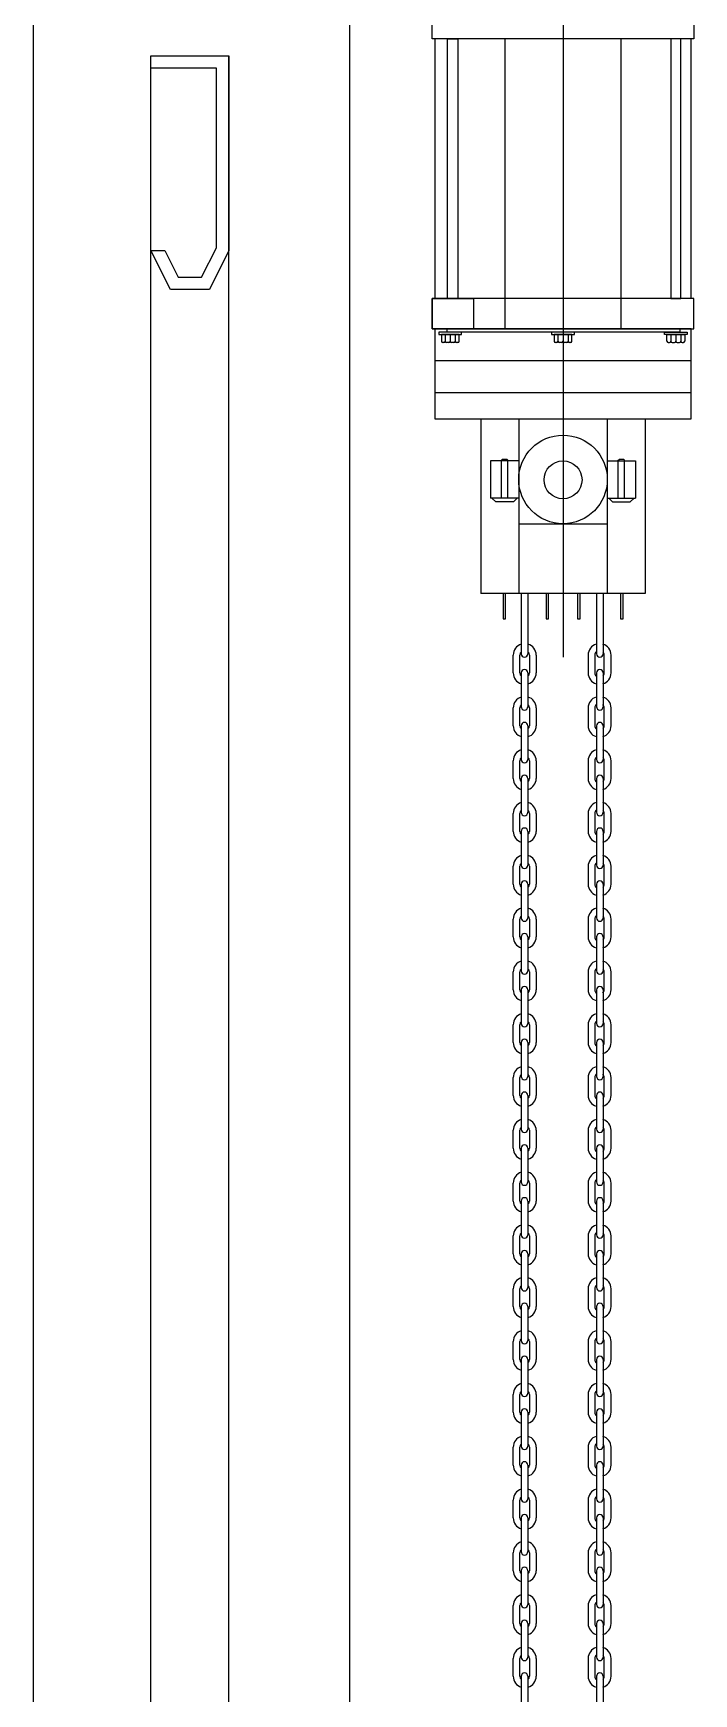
# Model space of a CAD drawing. Header units: millimetres. Extents: x 204328 to 274136, y -196910 to -178068.
# Drawn here: x 259735 to 259996, y -182437 to -181781 of the extents above; entities that cross this region are included whole.
import ezdxf

# ---------------------------------------------------------------- set-up
doc = ezdxf.new("R2010")
doc.units = ezdxf.units.MM
doc.layers.add('OHD Frame', color=2, linetype='Continuous')
doc.layers.add('OHD Track', color=4, linetype='Continuous')

msp = doc.modelspace()

# ---------------------------------------------------------------- linework, layer by layer
at = {"color": 1}
msp.add_line((259944.69, -181544.49, 0), (259944.69, -182027.39, 0), dxfattribs=at)
at = {"color": 0}
for p, q in [((259996.36, -181742.75, 0), (259996.36, -181783.1, 0)), ((259894.02, -181783.1, 0), (259894.02, -181885.63, 0)), ((259995.36, -181885.63, 0), (259995.36, -181783.1, 0)), ((259903.6, -181899.95, 0), (259896.6, -181899.95, 0)), ((259896.6, -181899.95, 0), (259896.6, -181902.55, 0)), ((259898.1, -181899.95, 0), (259898.1, -181902.55, 0)), ((259900.1, -181899.95, 0), (259900.1, -181902.55, 0)), ((259902.1, -181899.95, 0), (259902.1, -181902.55, 0)), ((259903.6, -181902.55, 0), (259903.6, -181899.95, 0)), ((259948.19, -181899.95, 0), (259941.19, -181899.95, 0)), ((259941.19, -181899.95, 0), (259941.19, -181902.55, 0)), ((259942.69, -181899.95, 0), (259942.69, -181902.55, 0)), ((259944.69, -181899.95, 0), (259944.69, -181902.55, 0)), ((259946.69, -181899.95, 0), (259946.69, -181902.55, 0)), ((259948.19, -181902.55, 0), (259948.19, -181899.95, 0)), ((259985.77, -181899.95, 0), (259992.77, -181899.95, 0)), ((259985.77, -181902.55, 0), (259985.77, -181899.95, 0)), ((259987.27, -181899.95, 0), (259987.27, -181902.55, 0)), ((259989.27, -181899.95, 0), (259989.27, -181902.55, 0)), ((259991.27, -181899.95, 0), (259991.27, -181902.55, 0)), ((259992.77, -181899.95, 0), (259992.77, -181902.55, 0)), ((259897.6, -181903.05, 0), (259897.1, -181903.05, 0)), ((259899.6, -181903.05, 0), (259898.6, -181903.05, 0)), ((259901.6, -181903.05, 0), (259900.6, -181903.05, 0)), ((259903.1, -181903.05, 0), (259902.6, -181903.05, 0)), ((259942.19, -181903.05, 0), (259941.69, -181903.05, 0)), ((259944.19, -181903.05, 0), (259943.19, -181903.05, 0)), ((259946.19, -181903.05, 0), (259945.19, -181903.05, 0)), ((259947.69, -181903.05, 0), (259947.19, -181903.05, 0)), ((259986.27, -181903.05, 0), (259986.77, -181903.05, 0)), ((259987.77, -181903.05, 0), (259988.77, -181903.05, 0)), ((259989.77, -181903.05, 0), (259990.77, -181903.05, 0)), ((259991.77, -181903.05, 0), (259992.27, -181903.05, 0)), ((259894.02, -181910.19, 0), (259995.36, -181910.19, 0)), ((259894.02, -181922.78, 0), (259894.02, -181933.24, 0)), ((259894.02, -181922.78, 0), (259995.36, -181922.78, 0)), ((259995.36, -181933.24, 0), (259995.36, -181922.78, 0)), ((259894.02, -181933.24, 0), (259995.36, -181933.24, 0)), ((259912.19, -181933.24, 0), (259912.19, -182002.24, 0)), ((259927.19, -181933.24, 0), (259927.19, -182002.24, 0)), ((259962.19, -181933.24, 0), (259962.19, -182002.24, 0)), ((259977.19, -181933.24, 0), (259977.19, -182002.24, 0)), ((259916.03, -181949.81, 0), (259916.03, -181964.54, 0)), ((259927.19, -181949.81, 0), (259916.03, -181949.81, 0)), ((259920.36, -181949.6, 0), (259920.67, -181949.29, 0)), ((259920.36, -181964.54, 0), (259920.36, -181949.6, 0)), ((259922.86, -181949.6, 0), (259922.55, -181949.29, 0)), ((259922.86, -181964.54, 0), (259922.86, -181949.6, 0)), ((259962.19, -181949.81, 0), (259973.34, -181949.81, 0)), ((259966.52, -181949.6, 0), (259966.83, -181949.29, 0)), ((259966.52, -181964.54, 0), (259966.52, -181949.6, 0)), ((259969.02, -181949.6, 0), (259968.71, -181949.29, 0)), ((259969.02, -181964.54, 0), (259969.02, -181949.6, 0)), ((259973.34, -181949.81, 0), (259973.34, -181964.54, 0)), ((259927.19, -181964.54, 0), (259916.03, -181964.54, 0)), ((259916.61, -181964.54, 0), (259918.12, -181966.04, 0)), ((259925.1, -181966.04, 0), (259918.12, -181966.04, 0)), ((259926.61, -181964.54, 0), (259925.1, -181966.04, 0)), ((259962.19, -181964.54, 0), (259973.34, -181964.54, 0)), ((259962.77, -181964.54, 0), (259964.27, -181966.04, 0)), ((259964.27, -181966.04, 0), (259971.26, -181966.04, 0)), ((259972.77, -181964.54, 0), (259971.26, -181966.04, 0)), ((259927.19, -181974.67, 0), (259962.19, -181974.67, 0)), ((259977.19, -182002.24, 0), (259912.19, -182002.24, 0))]:
    msp.add_line(p, q, dxfattribs=at)
at = {"color": 3}
for p, q in [((259781.82, -189504.02, 0), (259781.82, -181789.76, 0)), ((259812.62, -189504.02, 0), (259812.62, -181789.76, 0))]:
    msp.add_line(p, q, dxfattribs=at)
at = {"color": 7, "linetype": 'Continuous'}
for p, q in [((259928.13, -182002.24, 0), (259928.13, -182026.09, 0)), ((259930.8, -182002.24, 0), (259930.8, -182026.09, 0)), ((259957.88, -182002.24, 0), (259957.88, -182026.09, 0)), ((259960.55, -182002.24, 0), (259960.55, -182026.09, 0)), ((259925, -182033.62, 0), (259925, -182026.55, 0)), ((259927.67, -182033.62, 0), (259927.67, -182026.55, 0)), ((259931.4, -182026.55, 0), (259931.4, -182033.62, 0)), ((259934.07, -182026.55, 0), (259934.07, -182033.62, 0)), ((259954.61, -182026.55, 0), (259954.61, -182033.62, 0)), ((259957.28, -182026.55, 0), (259957.28, -182033.62, 0)), ((259961.01, -182033.62, 0), (259961.01, -182026.55, 0)), ((259963.68, -182033.62, 0), (259963.68, -182026.55, 0)), ((259928.13, -182033.62, 0), (259928.13, -182046.95, 0)), ((259930.8, -182033.62, 0), (259930.8, -182046.95, 0)), ((259957.88, -182033.62, 0), (259957.88, -182046.95, 0)), ((259960.55, -182033.62, 0), (259960.55, -182046.95, 0)), ((259925, -182054.49, 0), (259925, -182047.42, 0)), ((259927.67, -182054.49, 0), (259927.67, -182047.42, 0)), ((259931.4, -182047.42, 0), (259931.4, -182054.49, 0)), ((259934.07, -182047.42, 0), (259934.07, -182054.49, 0)), ((259954.61, -182047.42, 0), (259954.61, -182054.49, 0)), ((259957.28, -182047.42, 0), (259957.28, -182054.49, 0)), ((259961.01, -182054.49, 0), (259961.01, -182047.42, 0)), ((259963.68, -182054.49, 0), (259963.68, -182047.42, 0)), ((259928.13, -182054.49, 0), (259928.13, -182067.82, 0)), ((259930.8, -182054.49, 0), (259930.8, -182067.82, 0)), ((259957.88, -182054.49, 0), (259957.88, -182067.82, 0)), ((259960.55, -182054.49, 0), (259960.55, -182067.82, 0)), ((259925, -182075.35, 0), (259925, -182068.29, 0)), ((259927.67, -182075.35, 0), (259927.67, -182068.29, 0)), ((259931.4, -182068.29, 0), (259931.4, -182075.35, 0)), ((259934.07, -182068.29, 0), (259934.07, -182075.35, 0)), ((259954.61, -182068.29, 0), (259954.61, -182075.35, 0)), ((259957.28, -182068.29, 0), (259957.28, -182075.35, 0)), ((259961.01, -182075.35, 0), (259961.01, -182068.29, 0)), ((259963.68, -182075.35, 0), (259963.68, -182068.29, 0)), ((259928.13, -182075.35, 0), (259928.13, -182088.69, 0)), ((259930.8, -182075.35, 0), (259930.8, -182088.69, 0)), ((259957.88, -182075.35, 0), (259957.88, -182088.69, 0)), ((259960.55, -182075.35, 0), (259960.55, -182088.69, 0)), ((259925, -182096.22, 0), (259925, -182089.15, 0)), ((259927.67, -182096.22, 0), (259927.67, -182089.15, 0)), ((259931.4, -182089.15, 0), (259931.4, -182096.22, 0)), ((259934.07, -182089.15, 0), (259934.07, -182096.22, 0)), ((259954.61, -182089.15, 0), (259954.61, -182096.22, 0)), ((259957.28, -182089.15, 0), (259957.28, -182096.22, 0)), ((259961.01, -182096.22, 0), (259961.01, -182089.15, 0)), ((259963.68, -182096.22, 0), (259963.68, -182089.15, 0)), ((259928.13, -182096.22, 0), (259928.13, -182109.55, 0)), ((259930.8, -182096.22, 0), (259930.8, -182109.55, 0)), ((259957.88, -182096.22, 0), (259957.88, -182109.55, 0)), ((259960.55, -182096.22, 0), (259960.55, -182109.55, 0)), ((259925, -182117.09, 0), (259925, -182110.02, 0)), ((259927.67, -182117.09, 0), (259927.67, -182110.02, 0)), ((259931.4, -182110.02, 0), (259931.4, -182117.09, 0)), ((259934.07, -182110.02, 0), (259934.07, -182117.09, 0)), ((259954.61, -182110.02, 0), (259954.61, -182117.09, 0)), ((259957.28, -182110.02, 0), (259957.28, -182117.09, 0)), ((259961.01, -182117.09, 0), (259961.01, -182110.02, 0)), ((259963.68, -182117.09, 0), (259963.68, -182110.02, 0)), ((259928.13, -182117.09, 0), (259928.13, -182130.42, 0)), ((259930.8, -182117.09, 0), (259930.8, -182130.42, 0)), ((259957.88, -182117.09, 0), (259957.88, -182130.42, 0)), ((259960.55, -182117.09, 0), (259960.55, -182130.42, 0)), ((259925, -182137.95, 0), (259925, -182130.89, 0)), ((259927.67, -182137.95, 0), (259927.67, -182130.89, 0)), ((259931.4, -182130.89, 0), (259931.4, -182137.95, 0)), ((259934.07, -182130.89, 0), (259934.07, -182137.95, 0)), ((259954.61, -182130.89, 0), (259954.61, -182137.95, 0)), ((259957.28, -182130.89, 0), (259957.28, -182137.95, 0)), ((259961.01, -182137.95, 0), (259961.01, -182130.89, 0)), ((259963.68, -182137.95, 0), (259963.68, -182130.89, 0)), ((259928.13, -182137.95, 0), (259928.13, -182151.29, 0)), ((259930.8, -182137.95, 0), (259930.8, -182151.29, 0)), ((259957.88, -182137.95, 0), (259957.88, -182151.29, 0)), ((259960.55, -182137.95, 0), (259960.55, -182151.29, 0)), ((259925, -182158.82, 0), (259925, -182151.75, 0)), ((259927.67, -182158.82, 0), (259927.67, -182151.75, 0)), ((259931.4, -182151.75, 0), (259931.4, -182158.82, 0)), ((259934.07, -182151.75, 0), (259934.07, -182158.82, 0)), ((259954.61, -182151.75, 0), (259954.61, -182158.82, 0)), ((259957.28, -182151.75, 0), (259957.28, -182158.82, 0)), ((259961.01, -182158.82, 0), (259961.01, -182151.75, 0)), ((259963.68, -182158.82, 0), (259963.68, -182151.75, 0)), ((259928.13, -182158.82, 0), (259928.13, -182172.15, 0)), ((259930.8, -182158.82, 0), (259930.8, -182172.15, 0)), ((259957.88, -182158.82, 0), (259957.88, -182172.15, 0)), ((259960.55, -182158.82, 0), (259960.55, -182172.15, 0)), ((259925, -182179.69, 0), (259925, -182172.62, 0)), ((259927.67, -182179.69, 0), (259927.67, -182172.62, 0)), ((259931.4, -182172.62, 0), (259931.4, -182179.69, 0)), ((259934.07, -182172.62, 0), (259934.07, -182179.69, 0)), ((259954.61, -182172.62, 0), (259954.61, -182179.69, 0)), ((259957.28, -182172.62, 0), (259957.28, -182179.69, 0)), ((259961.01, -182179.69, 0), (259961.01, -182172.62, 0)), ((259963.68, -182179.69, 0), (259963.68, -182172.62, 0)), ((259928.13, -182179.69, 0), (259928.13, -182193.02, 0)), ((259930.8, -182179.69, 0), (259930.8, -182193.02, 0)), ((259957.88, -182179.69, 0), (259957.88, -182193.02, 0)), ((259960.55, -182179.69, 0), (259960.55, -182193.02, 0)), ((259925, -182200.55, 0), (259925, -182193.49, 0)), ((259927.67, -182200.55, 0), (259927.67, -182193.49, 0)), ((259931.4, -182193.49, 0), (259931.4, -182200.55, 0)), ((259934.07, -182193.49, 0), (259934.07, -182200.55, 0)), ((259954.61, -182193.49, 0), (259954.61, -182200.55, 0)), ((259957.28, -182193.49, 0), (259957.28, -182200.55, 0)), ((259961.01, -182200.55, 0), (259961.01, -182193.49, 0)), ((259963.68, -182200.55, 0), (259963.68, -182193.49, 0)), ((259928.13, -182200.55, 0), (259928.13, -182213.89, 0)), ((259928.13, -182200.55, 0), (259928.13, -182213.89, 0)), ((259930.8, -182200.55, 0), (259930.8, -182213.89, 0)), ((259930.8, -182200.55, 0), (259930.8, -182213.89, 0)), ((259957.88, -182200.55, 0), (259957.88, -182213.89, 0)), ((259957.88, -182200.55, 0), (259957.88, -182213.89, 0)), ((259960.55, -182200.55, 0), (259960.55, -182213.89, 0)), ((259960.55, -182200.55, 0), (259960.55, -182213.89, 0)), ((259925, -182221.42, 0), (259925, -182214.35, 0)), ((259927.67, -182221.42, 0), (259927.67, -182214.35, 0)), ((259931.4, -182214.35, 0), (259931.4, -182221.42, 0)), ((259934.07, -182214.35, 0), (259934.07, -182221.42, 0)), ((259954.61, -182214.35, 0), (259954.61, -182221.42, 0)), ((259957.28, -182214.35, 0), (259957.28, -182221.42, 0)), ((259961.01, -182221.42, 0), (259961.01, -182214.35, 0)), ((259963.68, -182221.42, 0), (259963.68, -182214.35, 0)), ((259928.13, -182221.42, 0), (259928.13, -182234.75, 0)), ((259930.8, -182221.42, 0), (259930.8, -182234.75, 0)), ((259957.88, -182221.42, 0), (259957.88, -182234.75, 0)), ((259960.55, -182221.42, 0), (259960.55, -182234.75, 0)), ((259925, -182242.29, 0), (259925, -182235.22, 0)), ((259925, -182242.29, 0), (259925, -182235.22, 0)), ((259927.67, -182242.29, 0), (259927.67, -182235.22, 0)), ((259927.67, -182242.29, 0), (259927.67, -182235.22, 0)), ((259931.4, -182235.22, 0), (259931.4, -182242.29, 0)), ((259931.4, -182235.22, 0), (259931.4, -182242.29, 0)), ((259934.07, -182235.22, 0), (259934.07, -182242.29, 0)), ((259934.07, -182235.22, 0), (259934.07, -182242.29, 0)), ((259954.61, -182235.22, 0), (259954.61, -182242.29, 0)), ((259954.61, -182235.22, 0), (259954.61, -182242.29, 0)), ((259957.28, -182235.22, 0), (259957.28, -182242.29, 0)), ((259957.28, -182235.22, 0), (259957.28, -182242.29, 0)), ((259961.01, -182242.29, 0), (259961.01, -182235.22, 0)), ((259961.01, -182242.29, 0), (259961.01, -182235.22, 0)), ((259963.68, -182242.29, 0), (259963.68, -182235.22, 0)), ((259963.68, -182242.29, 0), (259963.68, -182235.22, 0)), ((259928.13, -182242.29, 0), (259928.13, -182255.62, 0)), ((259928.13, -182242.29, 0), (259928.13, -182255.62, 0)), ((259930.8, -182242.29, 0), (259930.8, -182255.62, 0)), ((259930.8, -182242.29, 0), (259930.8, -182255.62, 0)), ((259957.88, -182242.29, 0), (259957.88, -182255.62, 0)), ((259957.88, -182242.29, 0), (259957.88, -182255.62, 0)), ((259960.55, -182242.29, 0), (259960.55, -182255.62, 0)), ((259960.55, -182242.29, 0), (259960.55, -182255.62, 0)), ((259925, -182263.15, 0), (259925, -182256.09, 0)), ((259927.67, -182263.15, 0), (259927.67, -182256.09, 0)), ((259931.4, -182256.09, 0), (259931.4, -182263.15, 0)), ((259934.07, -182256.09, 0), (259934.07, -182263.15, 0)), ((259954.61, -182256.09, 0), (259954.61, -182263.15, 0)), ((259957.28, -182256.09, 0), (259957.28, -182263.15, 0)), ((259961.01, -182263.15, 0), (259961.01, -182256.09, 0)), ((259963.68, -182263.15, 0), (259963.68, -182256.09, 0)), ((259928.13, -182263.15, 0), (259928.13, -182276.49, 0)), ((259930.8, -182263.15, 0), (259930.8, -182276.49, 0)), ((259957.88, -182263.15, 0), (259957.88, -182276.49, 0)), ((259960.55, -182263.15, 0), (259960.55, -182276.49, 0)), ((259925, -182284.02, 0), (259925, -182276.95, 0)), ((259927.67, -182284.02, 0), (259927.67, -182276.95, 0)), ((259931.4, -182276.95, 0), (259931.4, -182284.02, 0)), ((259934.07, -182276.95, 0), (259934.07, -182284.02, 0)), ((259954.61, -182276.95, 0), (259954.61, -182284.02, 0)), ((259957.28, -182276.95, 0), (259957.28, -182284.02, 0)), ((259961.01, -182284.02, 0), (259961.01, -182276.95, 0)), ((259963.68, -182284.02, 0), (259963.68, -182276.95, 0)), ((259928.13, -182284.02, 0), (259928.13, -182297.35, 0)), ((259930.8, -182284.02, 0), (259930.8, -182297.35, 0)), ((259957.88, -182284.02, 0), (259957.88, -182297.35, 0)), ((259960.55, -182284.02, 0), (259960.55, -182297.35, 0)), ((259925, -182304.89, 0), (259925, -182297.82, 0)), ((259927.67, -182304.89, 0), (259927.67, -182297.82, 0)), ((259931.4, -182297.82, 0), (259931.4, -182304.89, 0)), ((259934.07, -182297.82, 0), (259934.07, -182304.89, 0)), ((259954.61, -182297.82, 0), (259954.61, -182304.89, 0)), ((259957.28, -182297.82, 0), (259957.28, -182304.89, 0)), ((259961.01, -182304.89, 0), (259961.01, -182297.82, 0)), ((259963.68, -182304.89, 0), (259963.68, -182297.82, 0)), ((259928.13, -182304.89, 0), (259928.13, -182318.22, 0)), ((259930.8, -182304.89, 0), (259930.8, -182318.22, 0)), ((259957.88, -182304.89, 0), (259957.88, -182318.22, 0)), ((259960.55, -182304.89, 0), (259960.55, -182318.22, 0)), ((259925, -182325.75, 0), (259925, -182318.69, 0)), ((259927.67, -182325.75, 0), (259927.67, -182318.69, 0)), ((259931.4, -182318.69, 0), (259931.4, -182325.75, 0)), ((259934.07, -182318.69, 0), (259934.07, -182325.75, 0)), ((259954.61, -182318.69, 0), (259954.61, -182325.75, 0)), ((259957.28, -182318.69, 0), (259957.28, -182325.75, 0)), ((259961.01, -182325.75, 0), (259961.01, -182318.69, 0)), ((259963.68, -182325.75, 0), (259963.68, -182318.69, 0)), ((259928.13, -182325.75, 0), (259928.13, -182339.09, 0)), ((259930.8, -182325.75, 0), (259930.8, -182339.09, 0)), ((259957.88, -182325.75, 0), (259957.88, -182339.09, 0)), ((259960.55, -182325.75, 0), (259960.55, -182339.09, 0)), ((259925, -182346.62, 0), (259925, -182339.55, 0)), ((259927.67, -182346.62, 0), (259927.67, -182339.55, 0)), ((259931.4, -182339.55, 0), (259931.4, -182346.62, 0)), ((259934.07, -182339.55, 0), (259934.07, -182346.62, 0)), ((259954.61, -182339.55, 0), (259954.61, -182346.62, 0)), ((259957.28, -182339.55, 0), (259957.28, -182346.62, 0)), ((259961.01, -182346.62, 0), (259961.01, -182339.55, 0)), ((259963.68, -182346.62, 0), (259963.68, -182339.55, 0)), ((259928.13, -182346.62, 0), (259928.13, -182359.95, 0)), ((259930.8, -182346.62, 0), (259930.8, -182359.95, 0)), ((259957.88, -182346.62, 0), (259957.88, -182359.95, 0)), ((259960.55, -182346.62, 0), (259960.55, -182359.95, 0)), ((259925, -182367.49, 0), (259925, -182360.42, 0)), ((259927.67, -182367.49, 0), (259927.67, -182360.42, 0)), ((259931.4, -182360.42, 0), (259931.4, -182367.49, 0)), ((259934.07, -182360.42, 0), (259934.07, -182367.49, 0)), ((259954.61, -182360.42, 0), (259954.61, -182367.49, 0)), ((259957.28, -182360.42, 0), (259957.28, -182367.49, 0)), ((259961.01, -182367.49, 0), (259961.01, -182360.42, 0)), ((259963.68, -182367.49, 0), (259963.68, -182360.42, 0)), ((259928.13, -182367.49, 0), (259928.13, -182380.82, 0)), ((259928.13, -182367.49, 0), (259928.13, -182380.82, 0)), ((259930.8, -182367.49, 0), (259930.8, -182380.82, 0)), ((259930.8, -182367.49, 0), (259930.8, -182380.82, 0)), ((259957.88, -182367.49, 0), (259957.88, -182380.82, 0)), ((259957.88, -182367.49, 0), (259957.88, -182380.82, 0)), ((259960.55, -182367.49, 0), (259960.55, -182380.82, 0)), ((259960.55, -182367.49, 0), (259960.55, -182380.82, 0)), ((259925, -182388.35, 0), (259925, -182381.29, 0)), ((259925, -182388.35, 0), (259925, -182381.29, 0)), ((259927.67, -182388.35, 0), (259927.67, -182381.29, 0)), ((259927.67, -182388.35, 0), (259927.67, -182381.29, 0)), ((259931.4, -182381.29, 0), (259931.4, -182388.35, 0)), ((259931.4, -182381.29, 0), (259931.4, -182388.35, 0)), ((259934.07, -182381.29, 0), (259934.07, -182388.35, 0)), ((259934.07, -182381.29, 0), (259934.07, -182388.35, 0)), ((259954.61, -182381.29, 0), (259954.61, -182388.35, 0)), ((259954.61, -182381.29, 0), (259954.61, -182388.35, 0)), ((259957.28, -182381.29, 0), (259957.28, -182388.35, 0)), ((259957.28, -182381.29, 0), (259957.28, -182388.35, 0)), ((259961.01, -182388.35, 0), (259961.01, -182381.29, 0)), ((259961.01, -182388.35, 0), (259961.01, -182381.29, 0)), ((259963.68, -182388.35, 0), (259963.68, -182381.29, 0)), ((259963.68, -182388.35, 0), (259963.68, -182381.29, 0)), ((259928.13, -182388.35, 0), (259928.13, -182401.69, 0)), ((259930.8, -182388.35, 0), (259930.8, -182401.69, 0)), ((259957.88, -182388.35, 0), (259957.88, -182401.69, 0)), ((259960.55, -182388.35, 0), (259960.55, -182401.69, 0)), ((259925, -182409.22, 0), (259925, -182402.15, 0)), ((259927.67, -182409.22, 0), (259927.67, -182402.15, 0)), ((259931.4, -182402.15, 0), (259931.4, -182409.22, 0)), ((259934.07, -182402.15, 0), (259934.07, -182409.22, 0)), ((259954.61, -182402.15, 0), (259954.61, -182409.22, 0)), ((259957.28, -182402.15, 0), (259957.28, -182409.22, 0)), ((259961.01, -182409.22, 0), (259961.01, -182402.15, 0)), ((259963.68, -182409.22, 0), (259963.68, -182402.15, 0)), ((259928.13, -182409.22, 0), (259928.13, -182422.55, 0)), ((259930.8, -182409.22, 0), (259930.8, -182422.55, 0)), ((259957.88, -182409.22, 0), (259957.88, -182422.55, 0)), ((259960.55, -182409.22, 0), (259960.55, -182422.55, 0)), ((259925, -182430.09, 0), (259925, -182423.02, 0)), ((259927.67, -182430.09, 0), (259927.67, -182423.02, 0)), ((259931.4, -182423.02, 0), (259931.4, -182430.09, 0)), ((259934.07, -182423.02, 0), (259934.07, -182430.09, 0)), ((259954.61, -182423.02, 0), (259954.61, -182430.09, 0)), ((259957.28, -182423.02, 0), (259957.28, -182430.09, 0)), ((259961.01, -182430.09, 0), (259961.01, -182423.02, 0)), ((259963.68, -182430.09, 0), (259963.68, -182423.02, 0)), ((259928.13, -182430.09, 0), (259928.13, -182443.42, 0)), ((259930.8, -182430.09, 0), (259930.8, -182443.42, 0)), ((259957.88, -182430.09, 0), (259957.88, -182443.42, 0)), ((259960.55, -182430.09, 0), (259960.55, -182443.42, 0))]:
    msp.add_line(p, q, dxfattribs=at)
at = {"color": 0, "elevation": 0}
for points in [[(259893.02, -181772.95), (259996.36, -181772.95), (259996.36, -181783.1), (259893.02, -181783.1)], [(259899.09, -181885.63), (259899.09, -181783.1), (259903.09, -181783.1), (259903.09, -181885.63)], [(259921.69, -181897.61), (259967.69, -181897.61), (259967.69, -181783.1), (259921.69, -181783.1)], [(259991.27, -181885.63), (259991.27, -181783.1), (259987.27, -181783.1), (259987.27, -181885.63)], [(259893.02, -181897.61), (259996.36, -181897.61), (259996.36, -181885.63), (259893.02, -181885.63)], [(259893.02, -181885.63), (259909.28, -181885.63), (259909.28, -181897.61), (259893.02, -181897.61)], [(259894.02, -181922.78), (259995.36, -181922.78), (259995.36, -181897.61), (259894.02, -181897.61)], [(259904.6, -181898.95), (259895.6, -181898.95), (259895.6, -181899.95), (259904.6, -181899.95)], [(259898.92, -181897.61), (259990.79, -181897.61), (259990.79, -181898.95), (259898.92, -181898.95)], [(259949.19, -181898.95), (259940.19, -181898.95), (259940.19, -181899.95), (259949.19, -181899.95)], [(259984.77, -181898.95), (259993.77, -181898.95), (259993.77, -181899.95), (259984.77, -181899.95)], [(259921.97, -182012.24), (259921.97, -182002.24), (259920.97, -182002.24), (259920.97, -182012.24)], [(259938.97, -182012.24), (259938.97, -182002.24), (259937.97, -182002.24), (259937.97, -182012.24)], [(259951.41, -182012.24), (259951.41, -182002.24), (259950.41, -182002.24), (259950.41, -182012.24)], [(259968.41, -182012.24), (259968.41, -182002.24), (259967.41, -182002.24), (259967.41, -182012.24)]]:
    msp.add_lwpolyline(points, close=True, dxfattribs=at)
at = {"color": 0}
for centre, radius in [((259944.69, -181957.17, 0), 17.5), ((259944.69, -181957.32, 0), 7.5)]:
    msp.add_circle(centre, radius, dxfattribs=at)
for centre, radius, start, end in [((259897.1, -181902.55, 0), 0.5, 180, 270), ((259897.6, -181902.55, 0), 0.5, 270, 0), ((259898.6, -181902.55, 0), 0.5, 180, 270), ((259899.6, -181902.55, 0), 0.5, 270, 0), ((259900.6, -181902.55, 0), 0.5, 180, 270), ((259901.6, -181902.55, 0), 0.5, 270, 0), ((259902.6, -181902.55, 0), 0.5, 180, 270), ((259903.1, -181902.55, 0), 0.5, 270, 0), ((259941.69, -181902.55, 0), 0.5, 180, 270), ((259942.19, -181902.55, 0), 0.5, 270, 0), ((259943.19, -181902.55, 0), 0.5, 180, 270), ((259944.19, -181902.55, 0), 0.5, 270, 0), ((259945.19, -181902.55, 0), 0.5, 180, 270), ((259946.19, -181902.55, 0), 0.5, 270, 0), ((259947.19, -181902.55, 0), 0.5, 180, 270), ((259947.69, -181902.55, 0), 0.5, 270, 0), ((259986.27, -181902.55, 0), 0.5, 180, 270), ((259986.77, -181902.55, 0), 0.5, 270, 0), ((259987.77, -181902.55, 0), 0.5, 180, 270), ((259988.77, -181902.55, 0), 0.5, 270, 0), ((259989.77, -181902.55, 0), 0.5, 180, 270), ((259990.77, -181902.55, 0), 0.5, 270, 0), ((259991.77, -181902.55, 0), 0.5, 180, 270), ((259992.27, -181902.55, 0), 0.5, 270, 0), ((259921.61, -181964.72, 0), 15.45, 86.51513, 93.48487), ((259967.77, -181964.72, 0), 15.45, 86.51513, 93.48487)]:
    msp.add_arc(centre, radius, start, end, dxfattribs=at)
at = {"color": 7, "linetype": 'Continuous'}
for centre, radius, start, end in [((259929.47, -182026.55, 0), 4.47, 106.47683, 180), ((259929.47, -182026.55, 0), 1.8, 134.94221, 180), ((259929.47, -182026.09, 0), 1.33, 180, 0), ((259929.6, -182026.55, 0), 4.47, 0, 73.52317), ((259929.6, -182026.55, 0), 1.8, 0, 45.05779), ((259959.08, -182026.55, 0), 4.47, 106.47683, 180), ((259959.08, -182026.55, 0), 1.8, 134.94221, 180), ((259959.21, -182026.09, 0), 1.33, 180, 0), ((259959.21, -182026.55, 0), 4.47, 0, 73.52317), ((259959.21, -182026.55, 0), 1.8, 0, 45.05779), ((259929.47, -182033.62, 0), 4.47, 180, 253.52317), ((259929.47, -182033.62, 0), 1.8, 180, 225.05779), ((259929.47, -182033.62, 0), 1.33, 0, 180), ((259929.6, -182033.62, 0), 4.47, 286.47683, 0), ((259929.6, -182033.62, 0), 1.8, 314.94221, 0), ((259959.08, -182033.62, 0), 4.47, 180, 253.52317), ((259959.08, -182033.62, 0), 1.8, 180, 225.05779), ((259959.21, -182033.62, 0), 1.33, 0, 180), ((259959.21, -182033.62, 0), 4.47, 286.47683, 0), ((259959.21, -182033.62, 0), 1.8, 314.94221, 0), ((259929.47, -182047.42, 0), 4.47, 106.47683, 180), ((259929.47, -182047.42, 0), 1.8, 134.94221, 180), ((259929.6, -182047.42, 0), 4.47, 0, 73.52317), ((259929.6, -182047.42, 0), 1.8, 0, 45.05779), ((259959.08, -182047.42, 0), 4.47, 106.47683, 180), ((259959.08, -182047.42, 0), 1.8, 134.94221, 180), ((259959.21, -182047.42, 0), 4.47, 0, 73.52317), ((259959.21, -182047.42, 0), 1.8, 0, 45.05779), ((259929.47, -182046.95, 0), 1.33, 180, 0), ((259929.47, -182054.49, 0), 1.33, 0, 180), ((259959.21, -182046.95, 0), 1.33, 180, 0), ((259959.21, -182054.49, 0), 1.33, 0, 180), ((259929.47, -182054.49, 0), 4.47, 180, 253.52317), ((259929.47, -182054.49, 0), 1.8, 180, 225.05779), ((259929.6, -182054.49, 0), 4.47, 286.47683, 0), ((259929.6, -182054.49, 0), 1.8, 314.94221, 0), ((259959.08, -182054.49, 0), 4.47, 180, 253.52317), ((259959.08, -182054.49, 0), 1.8, 180, 225.05779), ((259959.21, -182054.49, 0), 4.47, 286.47683, 0), ((259959.21, -182054.49, 0), 1.8, 314.94221, 0), ((259929.47, -182068.29, 0), 4.47, 106.47683, 180), ((259929.6, -182068.29, 0), 4.47, 0, 73.52317), ((259959.08, -182068.29, 0), 4.47, 106.47683, 180), ((259959.21, -182068.29, 0), 4.47, 0, 73.52317), ((259929.47, -182068.29, 0), 1.8, 134.94221, 180), ((259929.47, -182067.82, 0), 1.33, 180, 0), ((259929.47, -182067.82, 0), 1.33, 180, 0), ((259929.6, -182068.29, 0), 1.8, 0, 45.05779), ((259959.08, -182068.29, 0), 1.8, 134.94221, 180), ((259959.21, -182067.82, 0), 1.33, 180, 0), ((259959.21, -182067.82, 0), 1.33, 180, 0), ((259959.21, -182068.29, 0), 1.8, 0, 45.05779), ((259929.47, -182075.35, 0), 4.47, 180, 253.52317), ((259929.47, -182075.35, 0), 4.47, 180, 253.52317), ((259929.47, -182075.35, 0), 1.8, 180, 225.05779), ((259929.47, -182075.35, 0), 1.8, 180, 225.05779), ((259929.47, -182075.35, 0), 1.33, 0, 180), ((259929.47, -182075.35, 0), 1.33, 0, 180), ((259929.6, -182075.35, 0), 4.47, 286.47683, 0), ((259929.6, -182075.35, 0), 1.8, 314.94221, 0), ((259929.6, -182075.35, 0), 4.47, 286.47683, 0), ((259929.6, -182075.35, 0), 1.8, 314.94221, 0), ((259959.08, -182075.35, 0), 4.47, 180, 253.52317), ((259959.08, -182075.35, 0), 4.47, 180, 253.52317), ((259959.08, -182075.35, 0), 1.8, 180, 225.05779), ((259959.08, -182075.35, 0), 1.8, 180, 225.05779), ((259959.21, -182075.35, 0), 1.33, 0, 180), ((259959.21, -182075.35, 0), 1.33, 0, 180), ((259959.21, -182075.35, 0), 4.47, 286.47683, 0), ((259959.21, -182075.35, 0), 4.47, 286.47683, 0), ((259959.21, -182075.35, 0), 1.8, 314.94221, 0), ((259959.21, -182075.35, 0), 1.8, 314.94221, 0), ((259929.47, -182089.15, 0), 4.47, 106.47683, 180), ((259929.6, -182089.15, 0), 4.47, 0, 73.52317), ((259959.08, -182089.15, 0), 4.47, 106.47683, 180), ((259959.21, -182089.15, 0), 4.47, 0, 73.52317), ((259929.47, -182089.15, 0), 1.8, 134.94221, 180), ((259929.47, -182088.69, 0), 1.33, 180, 0), ((259929.6, -182089.15, 0), 1.8, 0, 45.05779), ((259959.08, -182089.15, 0), 1.8, 134.94221, 180), ((259959.21, -182088.69, 0), 1.33, 180, 0), ((259959.21, -182089.15, 0), 1.8, 0, 45.05779), ((259929.47, -182096.22, 0), 4.47, 180, 253.52317), ((259929.47, -182096.22, 0), 1.8, 180, 225.05779), ((259929.47, -182096.22, 0), 1.33, 0, 180), ((259929.6, -182096.22, 0), 4.47, 286.47683, 0), ((259929.6, -182096.22, 0), 1.8, 314.94221, 0), ((259959.08, -182096.22, 0), 4.47, 180, 253.52317), ((259959.08, -182096.22, 0), 1.8, 180, 225.05779), ((259959.21, -182096.22, 0), 1.33, 0, 180), ((259959.21, -182096.22, 0), 4.47, 286.47683, 0), ((259959.21, -182096.22, 0), 1.8, 314.94221, 0), ((259929.47, -182110.02, 0), 4.47, 106.47683, 180), ((259929.6, -182110.02, 0), 4.47, 0, 73.52317), ((259959.08, -182110.02, 0), 4.47, 106.47683, 180), ((259959.21, -182110.02, 0), 4.47, 0, 73.52317), ((259929.47, -182110.02, 0), 1.8, 134.94221, 180), ((259929.47, -182109.55, 0), 1.33, 180, 0), ((259929.6, -182110.02, 0), 1.8, 0, 45.05779), ((259959.08, -182110.02, 0), 1.8, 134.94221, 180), ((259959.21, -182109.55, 0), 1.33, 180, 0), ((259959.21, -182110.02, 0), 1.8, 0, 45.05779), ((259929.47, -182117.09, 0), 4.47, 180, 253.52317), ((259929.47, -182117.09, 0), 1.8, 180, 225.05779), ((259929.47, -182117.09, 0), 1.33, 0, 180), ((259929.6, -182117.09, 0), 4.47, 286.47683, 0), ((259929.6, -182117.09, 0), 1.8, 314.94221, 0), ((259959.08, -182117.09, 0), 4.47, 180, 253.52317), ((259959.08, -182117.09, 0), 1.8, 180, 225.05779), ((259959.21, -182117.09, 0), 1.33, 0, 180), ((259959.21, -182117.09, 0), 4.47, 286.47683, 0), ((259959.21, -182117.09, 0), 1.8, 314.94221, 0), ((259929.47, -182130.89, 0), 4.47, 106.47683, 180), ((259929.47, -182130.89, 0), 1.8, 134.94221, 180), ((259929.47, -182130.42, 0), 1.33, 180, 0), ((259929.6, -182130.89, 0), 4.47, 0, 73.52317), ((259929.6, -182130.89, 0), 1.8, 0, 45.05779), ((259959.08, -182130.89, 0), 4.47, 106.47683, 180), ((259959.08, -182130.89, 0), 1.8, 134.94221, 180), ((259959.21, -182130.42, 0), 1.33, 180, 0), ((259959.21, -182130.89, 0), 4.47, 0, 73.52317), ((259959.21, -182130.89, 0), 1.8, 0, 45.05779), ((259929.47, -182137.95, 0), 4.47, 180, 253.52317), ((259929.47, -182137.95, 0), 1.8, 180, 225.05779), ((259929.47, -182137.95, 0), 1.33, 0, 180), ((259929.6, -182137.95, 0), 4.47, 286.47683, 0), ((259929.6, -182137.95, 0), 1.8, 314.94221, 0), ((259959.08, -182137.95, 0), 4.47, 180, 253.52317), ((259959.08, -182137.95, 0), 1.8, 180, 225.05779), ((259959.21, -182137.95, 0), 1.33, 0, 180), ((259959.21, -182137.95, 0), 4.47, 286.47683, 0), ((259959.21, -182137.95, 0), 1.8, 314.94221, 0), ((259929.47, -182151.75, 0), 4.47, 106.47683, 180), ((259929.47, -182151.75, 0), 1.8, 134.94221, 180), ((259929.47, -182151.29, 0), 1.33, 180, 0), ((259929.6, -182151.75, 0), 4.47, 0, 73.52317), ((259929.6, -182151.75, 0), 1.8, 0, 45.05779), ((259959.08, -182151.75, 0), 4.47, 106.47683, 180), ((259959.08, -182151.75, 0), 1.8, 134.94221, 180), ((259959.21, -182151.29, 0), 1.33, 180, 0), ((259959.21, -182151.75, 0), 4.47, 0, 73.52317), ((259959.21, -182151.75, 0), 1.8, 0, 45.05779), ((259929.47, -182158.82, 0), 1.33, 0, 180), ((259959.21, -182158.82, 0), 1.33, 0, 180), ((259929.47, -182158.82, 0), 4.47, 180, 253.52317), ((259929.47, -182158.82, 0), 1.8, 180, 225.05779), ((259929.6, -182158.82, 0), 4.47, 286.47683, 0), ((259929.6, -182158.82, 0), 1.8, 314.94221, 0), ((259959.08, -182158.82, 0), 4.47, 180, 253.52317), ((259959.08, -182158.82, 0), 1.8, 180, 225.05779), ((259959.21, -182158.82, 0), 4.47, 286.47683, 0), ((259959.21, -182158.82, 0), 1.8, 314.94221, 0), ((259929.47, -182172.62, 0), 4.47, 106.47683, 180), ((259929.47, -182172.62, 0), 1.8, 134.94221, 180), ((259929.6, -182172.62, 0), 4.47, 0, 73.52317), ((259929.6, -182172.62, 0), 1.8, 0, 45.05779), ((259959.08, -182172.62, 0), 4.47, 106.47683, 180), ((259959.08, -182172.62, 0), 1.8, 134.94221, 180), ((259959.21, -182172.62, 0), 4.47, 0, 73.52317), ((259959.21, -182172.62, 0), 1.8, 0, 45.05779), ((259929.47, -182172.15, 0), 1.33, 180, 0), ((259959.21, -182172.15, 0), 1.33, 180, 0), ((259929.47, -182179.69, 0), 4.47, 180, 253.52317), ((259929.47, -182179.69, 0), 1.8, 180, 225.05779), ((259929.47, -182179.69, 0), 1.33, 0, 180), ((259929.6, -182179.69, 0), 4.47, 286.47683, 0), ((259929.6, -182179.69, 0), 1.8, 314.94221, 0), ((259959.08, -182179.69, 0), 4.47, 180, 253.52317), ((259959.08, -182179.69, 0), 1.8, 180, 225.05779), ((259959.21, -182179.69, 0), 1.33, 0, 180), ((259959.21, -182179.69, 0), 4.47, 286.47683, 0), ((259959.21, -182179.69, 0), 1.8, 314.94221, 0), ((259929.47, -182193.49, 0), 4.47, 106.47683, 180), ((259929.6, -182193.49, 0), 4.47, 0, 73.52317), ((259959.08, -182193.49, 0), 4.47, 106.47683, 180), ((259959.21, -182193.49, 0), 4.47, 0, 73.52317), ((259929.47, -182193.49, 0), 1.8, 134.94221, 180), ((259929.47, -182193.02, 0), 1.33, 180, 0), ((259929.6, -182193.49, 0), 1.8, 0, 45.05779), ((259959.08, -182193.49, 0), 1.8, 134.94221, 180), ((259959.21, -182193.02, 0), 1.33, 180, 0), ((259959.21, -182193.49, 0), 1.8, 0, 45.05779), ((259929.47, -182200.55, 0), 4.47, 180, 253.52317), ((259929.47, -182200.55, 0), 1.8, 180, 225.05779), ((259929.47, -182200.55, 0), 1.33, 0, 180), ((259929.47, -182200.55, 0), 1.33, 0, 180), ((259929.6, -182200.55, 0), 4.47, 286.47683, 0), ((259929.6, -182200.55, 0), 1.8, 314.94221, 0), ((259959.08, -182200.55, 0), 4.47, 180, 253.52317), ((259959.08, -182200.55, 0), 1.8, 180, 225.05779), ((259959.21, -182200.55, 0), 1.33, 0, 180), ((259959.21, -182200.55, 0), 1.33, 0, 180), ((259959.21, -182200.55, 0), 4.47, 286.47683, 0), ((259959.21, -182200.55, 0), 1.8, 314.94221, 0), ((259929.47, -182214.35, 0), 4.47, 106.47683, 180), ((259929.6, -182214.35, 0), 4.47, 0, 73.52317), ((259959.08, -182214.35, 0), 4.47, 106.47683, 180), ((259959.21, -182214.35, 0), 4.47, 0, 73.52317), ((259929.47, -182214.35, 0), 1.8, 134.94221, 180), ((259929.47, -182213.89, 0), 1.33, 180, 0), ((259929.47, -182213.89, 0), 1.33, 180, 0), ((259929.6, -182214.35, 0), 1.8, 0, 45.05779), ((259959.08, -182214.35, 0), 1.8, 134.94221, 180), ((259959.21, -182213.89, 0), 1.33, 180, 0), ((259959.21, -182213.89, 0), 1.33, 180, 0), ((259959.21, -182214.35, 0), 1.8, 0, 45.05779), ((259929.47, -182221.42, 0), 4.47, 180, 253.52317), ((259929.47, -182221.42, 0), 1.8, 180, 225.05779), ((259929.47, -182221.42, 0), 1.33, 0, 180), ((259929.6, -182221.42, 0), 4.47, 286.47683, 0), ((259929.6, -182221.42, 0), 1.8, 314.94221, 0), ((259959.08, -182221.42, 0), 4.47, 180, 253.52317), ((259959.08, -182221.42, 0), 1.8, 180, 225.05779), ((259959.21, -182221.42, 0), 1.33, 0, 180), ((259959.21, -182221.42, 0), 4.47, 286.47683, 0), ((259959.21, -182221.42, 0), 1.8, 314.94221, 0), ((259929.47, -182235.22, 0), 4.47, 106.47683, 180), ((259929.47, -182235.22, 0), 1.8, 134.94221, 180), ((259929.47, -182234.75, 0), 1.33, 180, 0), ((259929.47, -182234.75, 0), 1.33, 180, 0), ((259929.6, -182235.22, 0), 4.47, 0, 73.52317), ((259929.6, -182235.22, 0), 1.8, 0, 45.05779), ((259959.08, -182235.22, 0), 4.47, 106.47683, 180), ((259959.08, -182235.22, 0), 1.8, 134.94221, 180), ((259959.21, -182234.75, 0), 1.33, 180, 0), ((259959.21, -182234.75, 0), 1.33, 180, 0), ((259959.21, -182235.22, 0), 4.47, 0, 73.52317), ((259959.21, -182235.22, 0), 1.8, 0, 45.05779), ((259929.47, -182242.29, 0), 4.47, 180, 253.52317), ((259929.47, -182242.29, 0), 4.47, 180, 253.52317), ((259929.47, -182242.29, 0), 1.8, 180, 225.05779), ((259929.47, -182242.29, 0), 1.8, 180, 225.05779), ((259929.47, -182242.29, 0), 1.33, 0, 180), ((259929.47, -182242.29, 0), 1.33, 0, 180), ((259929.47, -182242.29, 0), 1.33, 0, 180), ((259929.6, -182242.29, 0), 4.47, 286.47683, 0), ((259929.6, -182242.29, 0), 1.8, 314.94221, 0), ((259929.6, -182242.29, 0), 4.47, 286.47683, 0), ((259929.6, -182242.29, 0), 1.8, 314.94221, 0), ((259959.08, -182242.29, 0), 4.47, 180, 253.52317), ((259959.08, -182242.29, 0), 4.47, 180, 253.52317), ((259959.08, -182242.29, 0), 1.8, 180, 225.05779), ((259959.08, -182242.29, 0), 1.8, 180, 225.05779), ((259959.21, -182242.29, 0), 1.33, 0, 180), ((259959.21, -182242.29, 0), 1.33, 0, 180), ((259959.21, -182242.29, 0), 1.33, 0, 180), ((259959.21, -182242.29, 0), 4.47, 286.47683, 0), ((259959.21, -182242.29, 0), 4.47, 286.47683, 0), ((259959.21, -182242.29, 0), 1.8, 314.94221, 0), ((259959.21, -182242.29, 0), 1.8, 314.94221, 0), ((259929.47, -182256.09, 0), 4.47, 106.47683, 180), ((259929.47, -182256.09, 0), 1.8, 134.94221, 180), ((259929.47, -182255.62, 0), 1.33, 180, 0), ((259929.47, -182255.62, 0), 1.33, 180, 0), ((259929.6, -182256.09, 0), 4.47, 0, 73.52317), ((259929.6, -182256.09, 0), 1.8, 0, 45.05779), ((259959.08, -182256.09, 0), 4.47, 106.47683, 180), ((259959.08, -182256.09, 0), 1.8, 134.94221, 180), ((259959.21, -182255.62, 0), 1.33, 180, 0), ((259959.21, -182255.62, 0), 1.33, 180, 0), ((259959.21, -182256.09, 0), 4.47, 0, 73.52317), ((259959.21, -182256.09, 0), 1.8, 0, 45.05779), ((259929.47, -182263.15, 0), 4.47, 180, 253.52317), ((259929.47, -182263.15, 0), 1.8, 180, 225.05779), ((259929.47, -182263.15, 0), 1.33, 0, 180), ((259929.6, -182263.15, 0), 4.47, 286.47683, 0), ((259929.6, -182263.15, 0), 1.8, 314.94221, 0), ((259959.08, -182263.15, 0), 4.47, 180, 253.52317), ((259959.08, -182263.15, 0), 1.8, 180, 225.05779), ((259959.21, -182263.15, 0), 1.33, 0, 180), ((259959.21, -182263.15, 0), 4.47, 286.47683, 0), ((259959.21, -182263.15, 0), 1.8, 314.94221, 0), ((259929.47, -182276.95, 0), 4.47, 106.47683, 180), ((259929.47, -182276.95, 0), 1.8, 134.94221, 180), ((259929.47, -182276.49, 0), 1.33, 180, 0), ((259929.6, -182276.95, 0), 4.47, 0, 73.52317), ((259929.6, -182276.95, 0), 1.8, 0, 45.05779), ((259959.08, -182276.95, 0), 4.47, 106.47683, 180), ((259959.08, -182276.95, 0), 1.8, 134.94221, 180), ((259959.21, -182276.49, 0), 1.33, 180, 0), ((259959.21, -182276.95, 0), 4.47, 0, 73.52317), ((259959.21, -182276.95, 0), 1.8, 0, 45.05779), ((259929.47, -182284.02, 0), 1.33, 0, 180), ((259959.21, -182284.02, 0), 1.33, 0, 180), ((259929.47, -182284.02, 0), 4.47, 180, 253.52317), ((259929.47, -182284.02, 0), 1.8, 180, 225.05779), ((259929.6, -182284.02, 0), 4.47, 286.47683, 0), ((259929.6, -182284.02, 0), 1.8, 314.94221, 0), ((259959.08, -182284.02, 0), 4.47, 180, 253.52317), ((259959.08, -182284.02, 0), 1.8, 180, 225.05779), ((259959.21, -182284.02, 0), 4.47, 286.47683, 0), ((259959.21, -182284.02, 0), 1.8, 314.94221, 0), ((259929.47, -182297.82, 0), 4.47, 106.47683, 180), ((259929.6, -182297.82, 0), 4.47, 0, 73.52317), ((259959.08, -182297.82, 0), 4.47, 106.47683, 180), ((259959.21, -182297.82, 0), 4.47, 0, 73.52317), ((259929.47, -182297.82, 0), 1.8, 134.94221, 180), ((259929.47, -182297.35, 0), 1.33, 180, 0), ((259929.6, -182297.82, 0), 1.8, 0, 45.05779), ((259959.08, -182297.82, 0), 1.8, 134.94221, 180), ((259959.21, -182297.35, 0), 1.33, 180, 0), ((259959.21, -182297.82, 0), 1.8, 0, 45.05779), ((259929.47, -182304.89, 0), 4.47, 180, 253.52317), ((259929.47, -182304.89, 0), 1.8, 180, 225.05779), ((259929.47, -182304.89, 0), 1.33, 0, 180), ((259929.6, -182304.89, 0), 4.47, 286.47683, 0), ((259929.6, -182304.89, 0), 1.8, 314.94221, 0), ((259959.08, -182304.89, 0), 4.47, 180, 253.52317), ((259959.08, -182304.89, 0), 1.8, 180, 225.05779), ((259959.21, -182304.89, 0), 1.33, 0, 180), ((259959.21, -182304.89, 0), 4.47, 286.47683, 0), ((259959.21, -182304.89, 0), 1.8, 314.94221, 0), ((259929.47, -182318.69, 0), 4.47, 106.47683, 180), ((259929.6, -182318.69, 0), 4.47, 0, 73.52317), ((259959.08, -182318.69, 0), 4.47, 106.47683, 180), ((259959.21, -182318.69, 0), 4.47, 0, 73.52317), ((259929.47, -182318.69, 0), 1.8, 134.94221, 180), ((259929.47, -182318.22, 0), 1.33, 180, 0), ((259929.6, -182318.69, 0), 1.8, 0, 45.05779), ((259959.08, -182318.69, 0), 1.8, 134.94221, 180), ((259959.21, -182318.22, 0), 1.33, 180, 0), ((259959.21, -182318.69, 0), 1.8, 0, 45.05779), ((259929.47, -182325.75, 0), 4.47, 180, 253.52317), ((259929.47, -182325.75, 0), 1.8, 180, 225.05779), ((259929.47, -182325.75, 0), 1.33, 0, 180), ((259929.6, -182325.75, 0), 4.47, 286.47683, 0), ((259929.6, -182325.75, 0), 1.8, 314.94221, 0), ((259959.08, -182325.75, 0), 4.47, 180, 253.52317), ((259959.08, -182325.75, 0), 1.8, 180, 225.05779), ((259959.21, -182325.75, 0), 1.33, 0, 180), ((259959.21, -182325.75, 0), 4.47, 286.47683, 0), ((259959.21, -182325.75, 0), 1.8, 314.94221, 0), ((259929.47, -182339.55, 0), 4.47, 106.47683, 180), ((259929.6, -182339.55, 0), 4.47, 0, 73.52317), ((259959.08, -182339.55, 0), 4.47, 106.47683, 180), ((259959.21, -182339.55, 0), 4.47, 0, 73.52317), ((259929.47, -182339.55, 0), 1.8, 134.94221, 180), ((259929.47, -182339.09, 0), 1.33, 180, 0), ((259929.6, -182339.55, 0), 1.8, 0, 45.05779), ((259959.08, -182339.55, 0), 1.8, 134.94221, 180), ((259959.21, -182339.09, 0), 1.33, 180, 0), ((259959.21, -182339.55, 0), 1.8, 0, 45.05779), ((259929.47, -182346.62, 0), 4.47, 180, 253.52317), ((259929.47, -182346.62, 0), 1.8, 180, 225.05779), ((259929.47, -182346.62, 0), 1.33, 0, 180), ((259929.6, -182346.62, 0), 4.47, 286.47683, 0), ((259929.6, -182346.62, 0), 1.8, 314.94221, 0), ((259959.08, -182346.62, 0), 4.47, 180, 253.52317), ((259959.08, -182346.62, 0), 1.8, 180, 225.05779), ((259959.21, -182346.62, 0), 1.33, 0, 180), ((259959.21, -182346.62, 0), 4.47, 286.47683, 0), ((259959.21, -182346.62, 0), 1.8, 314.94221, 0), ((259929.47, -182360.42, 0), 4.47, 106.47683, 180), ((259929.47, -182360.42, 0), 1.8, 134.94221, 180), ((259929.47, -182359.95, 0), 1.33, 180, 0), ((259929.6, -182360.42, 0), 4.47, 0, 73.52317), ((259929.6, -182360.42, 0), 1.8, 0, 45.05779), ((259959.08, -182360.42, 0), 4.47, 106.47683, 180), ((259959.08, -182360.42, 0), 1.8, 134.94221, 180), ((259959.21, -182359.95, 0), 1.33, 180, 0), ((259959.21, -182360.42, 0), 4.47, 0, 73.52317), ((259959.21, -182360.42, 0), 1.8, 0, 45.05779), ((259929.47, -182367.49, 0), 4.47, 180, 253.52317), ((259929.47, -182367.49, 0), 1.8, 180, 225.05779), ((259929.47, -182367.49, 0), 1.33, 0, 180), ((259929.6, -182367.49, 0), 4.47, 286.47683, 0), ((259929.6, -182367.49, 0), 1.8, 314.94221, 0), ((259959.08, -182367.49, 0), 4.47, 180, 253.52317), ((259959.08, -182367.49, 0), 1.8, 180, 225.05779), ((259959.21, -182367.49, 0), 1.33, 0, 180), ((259959.21, -182367.49, 0), 4.47, 286.47683, 0), ((259959.21, -182367.49, 0), 1.8, 314.94221, 0), ((259929.47, -182381.29, 0), 4.47, 106.47683, 180), ((259929.47, -182381.29, 0), 4.47, 106.47683, 180), ((259929.47, -182381.29, 0), 1.8, 134.94221, 180), ((259929.47, -182381.29, 0), 1.8, 134.94221, 180), ((259929.47, -182380.82, 0), 1.33, 180, 0), ((259929.47, -182380.82, 0), 1.33, 180, 0), ((259929.6, -182381.29, 0), 4.47, 0, 73.52317), ((259929.6, -182381.29, 0), 4.47, 0, 73.52317), ((259929.6, -182381.29, 0), 1.8, 0, 45.05779), ((259929.6, -182381.29, 0), 1.8, 0, 45.05779), ((259959.08, -182381.29, 0), 4.47, 106.47683, 180), ((259959.08, -182381.29, 0), 4.47, 106.47683, 180), ((259959.08, -182381.29, 0), 1.8, 134.94221, 180), ((259959.08, -182381.29, 0), 1.8, 134.94221, 180), ((259959.21, -182380.82, 0), 1.33, 180, 0), ((259959.21, -182380.82, 0), 1.33, 180, 0), ((259959.21, -182381.29, 0), 4.47, 0, 73.52317), ((259959.21, -182381.29, 0), 4.47, 0, 73.52317), ((259959.21, -182381.29, 0), 1.8, 0, 45.05779), ((259959.21, -182381.29, 0), 1.8, 0, 45.05779), ((259929.47, -182388.35, 0), 1.33, 0, 180), ((259929.47, -182388.35, 0), 1.33, 0, 180), ((259959.21, -182388.35, 0), 1.33, 0, 180), ((259959.21, -182388.35, 0), 1.33, 0, 180), ((259929.47, -182388.35, 0), 4.47, 180, 253.52317), ((259929.47, -182388.35, 0), 4.47, 180, 253.52317), ((259929.47, -182388.35, 0), 1.8, 180, 225.05779), ((259929.47, -182388.35, 0), 1.8, 180, 225.05779), ((259929.6, -182388.35, 0), 4.47, 286.47683, 0), ((259929.6, -182388.35, 0), 1.8, 314.94221, 0), ((259929.6, -182388.35, 0), 4.47, 286.47683, 0), ((259929.6, -182388.35, 0), 1.8, 314.94221, 0), ((259959.08, -182388.35, 0), 4.47, 180, 253.52317), ((259959.08, -182388.35, 0), 4.47, 180, 253.52317), ((259959.08, -182388.35, 0), 1.8, 180, 225.05779), ((259959.08, -182388.35, 0), 1.8, 180, 225.05779), ((259959.21, -182388.35, 0), 4.47, 286.47683, 0), ((259959.21, -182388.35, 0), 4.47, 286.47683, 0), ((259959.21, -182388.35, 0), 1.8, 314.94221, 0), ((259959.21, -182388.35, 0), 1.8, 314.94221, 0), ((259929.47, -182402.15, 0), 4.47, 106.47683, 180), ((259929.47, -182402.15, 0), 1.8, 134.94221, 180), ((259929.6, -182402.15, 0), 4.47, 0, 73.52317), ((259929.6, -182402.15, 0), 1.8, 0, 45.05779), ((259959.08, -182402.15, 0), 4.47, 106.47683, 180), ((259959.08, -182402.15, 0), 1.8, 134.94221, 180), ((259959.21, -182402.15, 0), 4.47, 0, 73.52317), ((259959.21, -182402.15, 0), 1.8, 0, 45.05779), ((259929.47, -182401.69, 0), 1.33, 180, 0), ((259959.21, -182401.69, 0), 1.33, 180, 0), ((259929.47, -182409.22, 0), 4.47, 180, 253.52317), ((259929.47, -182409.22, 0), 1.8, 180, 225.05779), ((259929.47, -182409.22, 0), 1.33, 0, 180), ((259929.6, -182409.22, 0), 4.47, 286.47683, 0), ((259929.6, -182409.22, 0), 1.8, 314.94221, 0), ((259959.08, -182409.22, 0), 4.47, 180, 253.52317), ((259959.08, -182409.22, 0), 1.8, 180, 225.05779), ((259959.21, -182409.22, 0), 1.33, 0, 180), ((259959.21, -182409.22, 0), 4.47, 286.47683, 0), ((259959.21, -182409.22, 0), 1.8, 314.94221, 0), ((259929.47, -182423.02, 0), 4.47, 106.47683, 180), ((259929.6, -182423.02, 0), 4.47, 0, 73.52317), ((259959.08, -182423.02, 0), 4.47, 106.47683, 180), ((259959.21, -182423.02, 0), 4.47, 0, 73.52317), ((259929.47, -182423.02, 0), 1.8, 134.94221, 180), ((259929.47, -182422.55, 0), 1.33, 180, 0), ((259929.47, -182422.55, 0), 1.33, 180, 0), ((259929.6, -182423.02, 0), 1.8, 0, 45.05779), ((259959.08, -182423.02, 0), 1.8, 134.94221, 180), ((259959.21, -182422.55, 0), 1.33, 180, 0), ((259959.21, -182422.55, 0), 1.33, 180, 0), ((259959.21, -182423.02, 0), 1.8, 0, 45.05779), ((259929.47, -182430.09, 0), 4.47, 180, 253.52317), ((259929.47, -182430.09, 0), 4.47, 180, 253.52317), ((259929.47, -182430.09, 0), 1.8, 180, 225.05779), ((259929.47, -182430.09, 0), 1.8, 180, 225.05779), ((259929.47, -182430.09, 0), 1.33, 0, 180), ((259929.47, -182430.09, 0), 1.33, 0, 180), ((259929.6, -182430.09, 0), 4.47, 286.47683, 0), ((259929.6, -182430.09, 0), 1.8, 314.94221, 0), ((259929.6, -182430.09, 0), 4.47, 286.47683, 0), ((259929.6, -182430.09, 0), 1.8, 314.94221, 0), ((259959.08, -182430.09, 0), 4.47, 180, 253.52317), ((259959.08, -182430.09, 0), 4.47, 180, 253.52317), ((259959.08, -182430.09, 0), 1.8, 180, 225.05779), ((259959.08, -182430.09, 0), 1.8, 180, 225.05779), ((259959.21, -182430.09, 0), 1.33, 0, 180), ((259959.21, -182430.09, 0), 1.33, 0, 180), ((259959.21, -182430.09, 0), 4.47, 286.47683, 0), ((259959.21, -182430.09, 0), 4.47, 286.47683, 0), ((259959.21, -182430.09, 0), 1.8, 314.94221, 0), ((259959.21, -182430.09, 0), 1.8, 314.94221, 0)]:
    msp.add_arc(centre, radius, start, end, dxfattribs=at)
at = {"layer": 'OHD Frame', "color": 1}
for p, q in [((259860.32, -181454.02, 0), (259860.32, -189504.02, 0)), ((259735.32, -181746.83, 0), (259735.32, -184329.02, 0))]:
    msp.add_line(p, q, dxfattribs=at)
at = {"layer": 'OHD Track', "color": 1, "elevation": 0}
msp.add_lwpolyline([(259812.62, -181789.76), (259812.62, -181866.76), (259804.92, -181882.16), (259789.52, -181882.16), (259781.82, -181866.76), (259787.33, -181866.76), (259792.56, -181877.23), (259801.87, -181877.23), (259807.69, -181865.6), (259807.69, -181794.69), (259781.82, -181794.69), (259781.82, -181789.76)], close=True, dxfattribs=at)

doc.saveas('drawing.dxf')
